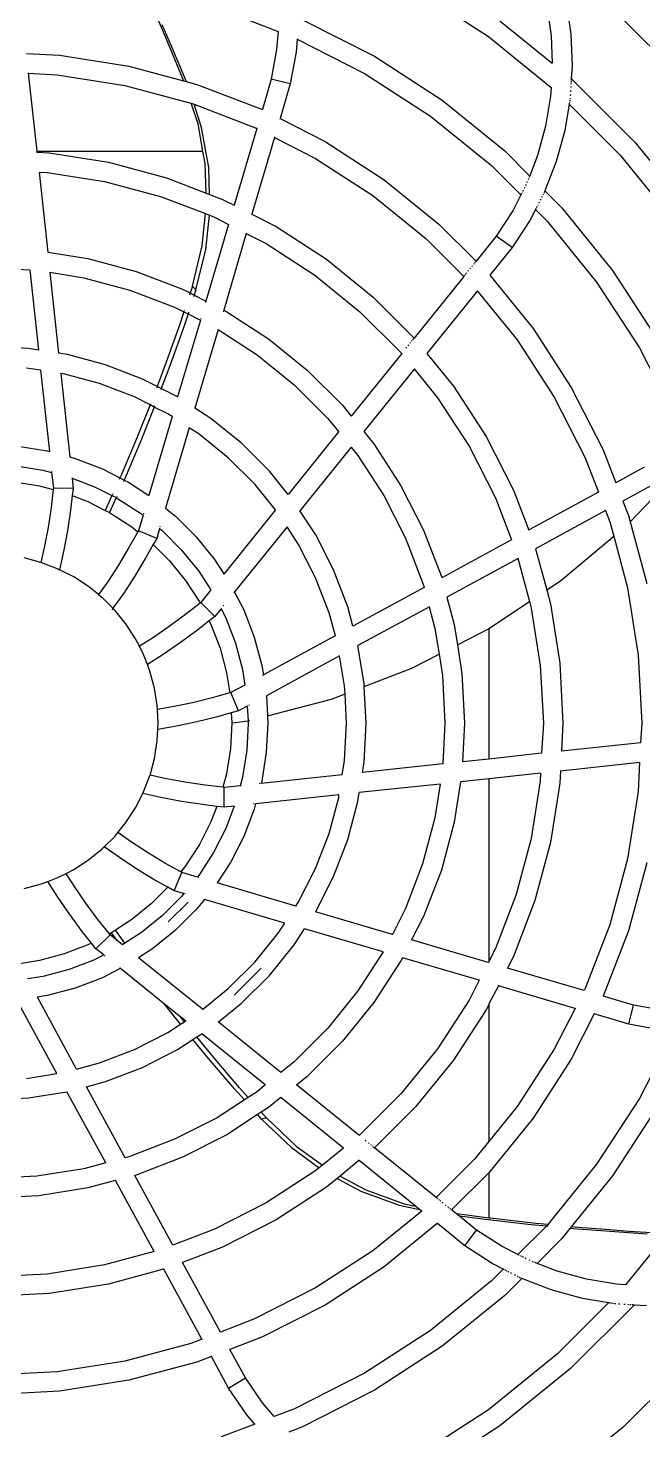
# Model space of a CAD drawing. Header units: inches. Extents: x -1841 to -80, y -100 to 1021.
# Drawn here: x -447.584 to -446.443, y 389.644 to 392.249 of the extents above; entities that cross this region are included whole.
import ezdxf

# ---------------------------------------------------------------- set-up
doc = ezdxf.new("R2010")
doc.units = ezdxf.units.IN
doc.header["$MEASUREMENT"] = 0
doc.layers.add('ProfileEdges', color=7, linetype='Continuous')

# ---------------------------------------------------------------- blocks, each defined once
blk = doc.blocks.new('fr')
at = {"layer": 'ProfileEdges'}
for p, q in [((0.5744, -0.42604), (0.58559, -0.43331)), ((0.54549, -0.42924), (0.55404, -0.43252)), ((0.59438, -0.42867), (0.59502, -0.43317)), ((0.59728, -0.4281), (0.59797, -0.43291)), ((0.53606, -0.43096), (0.53744, -0.43416)), ((0.5366, -0.4315), (0.53798, -0.4347)), ((0.5577, -0.43077), (0.56849, -0.43627)), ((0.58732, -0.43092), (0.59519, -0.43728)), ((0.60584, -0.43073), (0.61637, -0.44126)), ((0.55404, -0.43252), (0.5538, -0.43524)), ((0.55689, -0.43367), (0.55674, -0.43563)), ((0.55689, -0.43364), (0.55689, -0.43367)), ((0.55689, -0.43367), (0.56701, -0.43883)), ((0.58559, -0.43331), (0.595, -0.44093)), ((0.59502, -0.43317), (0.59519, -0.43728)), ((0.59797, -0.43291), (0.59816, -0.43776)), ((0.51625, -0.43583), (0.5212, -0.43609)), ((0.53744, -0.43416), (0.5388, -0.43738)), ((0.53798, -0.4347), (0.53934, -0.43792)), ((0.5538, -0.43524), (0.55298, -0.43972)), ((0.55674, -0.43563), (0.55586, -0.4404)), ((0.5212, -0.43609), (0.53163, -0.43775)), ((0.53163, -0.43775), (0.53985, -0.43995)), ((0.5388, -0.43738), (0.53985, -0.43995)), ((0.53934, -0.43792), (0.54021, -0.44004)), ((0.56849, -0.43627), (0.57864, -0.44286)), ((0.59816, -0.43776), (0.59802, -0.43961)), ((0.51656, -0.43873), (0.51654, -0.43879)), ((0.51654, -0.43879), (0.52089, -0.43903)), ((0.51654, -0.43879), (0.51783, -0.45054)), ((0.52089, -0.43903), (0.53102, -0.44063)), ((0.53985, -0.43995), (0.54021, -0.44004)), ((0.54021, -0.44004), (0.54184, -0.44048)), ((0.55298, -0.43972), (0.55167, -0.44426)), ((0.55586, -0.4404), (0.55298, -0.43972)), ((0.56701, -0.43883), (0.57691, -0.44525)), ((0.59802, -0.43999), (0.59801, -0.44012)), ((0.59802, -0.43961), (0.59803, -0.43988)), ((0.59802, -0.43961), (0.60759, -0.44916)), ((0.53102, -0.44063), (0.54092, -0.44329)), ((0.54184, -0.44048), (0.55167, -0.44426)), ((0.55586, -0.4404), (0.55433, -0.44561)), ((0.595, -0.44093), (0.59492, -0.44227)), ((0.5979, -0.44199), (0.59788, -0.44219)), ((0.59793, -0.44138), (0.59792, -0.44158)), ((0.59797, -0.44078), (0.59796, -0.44097)), ((0.598, -0.44027), (0.59799, -0.44043)), ((0.54092, -0.44329), (0.541, -0.44331)), ((0.54201, -0.44641), (0.541, -0.44331)), ((0.541, -0.44331), (0.54142, -0.44347)), ((0.54255, -0.44695), (0.54142, -0.44347)), ((0.54142, -0.44347), (0.55049, -0.44696)), ((0.57864, -0.44286), (0.58805, -0.45048)), ((0.59492, -0.44227), (0.59417, -0.44676)), ((0.59771, -0.44346), (0.59706, -0.4474)), ((0.59774, -0.44331), (0.59771, -0.44346)), ((0.59771, -0.44346), (0.60539, -0.45114)), ((0.59777, -0.44312), (0.59775, -0.44322)), ((0.59781, -0.44287), (0.59779, -0.443)), ((0.59786, -0.44261), (0.59784, -0.44272)), ((0.59786, -0.44256), (0.59786, -0.44261)), ((0.54274, -0.45054), (0.54201, -0.44641)), ((0.55431, -0.44568), (0.55429, -0.44573)), ((0.55433, -0.44561), (0.56111, -0.44906)), ((0.57691, -0.44525), (0.58608, -0.45268)), ((0.54361, -0.45298), (0.54255, -0.44695)), ((0.55083, -0.44712), (0.54742, -0.45864)), ((0.55349, -0.44845), (0.5501, -0.46)), ((0.55049, -0.44696), (0.55083, -0.44712)), ((0.55082, -0.44709), (0.55083, -0.44712)), ((0.55084, -0.447), (0.55083, -0.44705)), ((0.55347, -0.44847), (0.55963, -0.45162)), ((0.55352, -0.44836), (0.5535, -0.44842)), ((0.59417, -0.44676), (0.59297, -0.45115)), ((0.59706, -0.4474), (0.59577, -0.45208)), ((0.51783, -0.45054), (0.54274, -0.45054)), ((0.51783, -0.45054), (0.51784, -0.45069)), ((0.54307, -0.45244), (0.54274, -0.45054)), ((0.56111, -0.44906), (0.56996, -0.45481)), ((0.58805, -0.45048), (0.59178, -0.45421)), ((0.60759, -0.44916), (0.61618, -0.45977)), ((0.51784, -0.45069), (0.51966, -0.45078)), ((0.51784, -0.45069), (0.51785, -0.45076)), ((0.51966, -0.45078), (0.52856, -0.45219)), ((0.52856, -0.45219), (0.53727, -0.45452)), ((0.54322, -0.45682), (0.54307, -0.45244)), ((0.55963, -0.45162), (0.56823, -0.4572)), ((0.58608, -0.45268), (0.59047, -0.45707)), ((0.59297, -0.45115), (0.59179, -0.45423)), ((0.59577, -0.45208), (0.59404, -0.45649)), ((0.60539, -0.45114), (0.61379, -0.46151)), ((0.51814, -0.45365), (0.51935, -0.45372)), ((0.51816, -0.45367), (0.51946, -0.46568)), ((0.51935, -0.45372), (0.52795, -0.45508)), ((0.53727, -0.45452), (0.54322, -0.45682)), ((0.54375, -0.45702), (0.54361, -0.45298)), ((0.56996, -0.45481), (0.57817, -0.46146)), ((0.59159, -0.45471), (0.59154, -0.45483)), ((0.59167, -0.4545), (0.59163, -0.4546)), ((0.59179, -0.45423), (0.5917, -0.45441)), ((0.52795, -0.45508), (0.53636, -0.45733)), ((0.54322, -0.45682), (0.54375, -0.45702)), ((0.5906, -0.4568), (0.59056, -0.45688)), ((0.5907, -0.45661), (0.59065, -0.45671)), ((0.59082, -0.45638), (0.59076, -0.4565)), ((0.59103, -0.45598), (0.59095, -0.45611)), ((0.59125, -0.45554), (0.59117, -0.45569)), ((0.59143, -0.4551), (0.59138, -0.45525)), ((0.59394, -0.45677), (0.59389, -0.45686)), ((0.59402, -0.45661), (0.59398, -0.45669)), ((0.59404, -0.45649), (0.59402, -0.45661)), ((0.59404, -0.45649), (0.59661, -0.45904)), ((0.53636, -0.45733), (0.54315, -0.4599)), ((0.54375, -0.45702), (0.54569, -0.45776)), ((0.54569, -0.45776), (0.54742, -0.45864)), ((0.54742, -0.45864), (0.5474, -0.45871)), ((0.56823, -0.4572), (0.5762, -0.46365)), ((0.59047, -0.45707), (0.58925, -0.45946)), ((0.59053, -0.45695), (0.59047, -0.45707)), ((0.5928, -0.459), (0.59276, -0.45908)), ((0.5929, -0.45881), (0.59284, -0.45891)), ((0.59302, -0.45857), (0.59295, -0.45869)), ((0.59322, -0.45817), (0.59315, -0.45831)), ((0.59344, -0.45774), (0.59337, -0.45788)), ((0.59365, -0.45732), (0.59359, -0.45746)), ((0.59384, -0.45696), (0.59378, -0.45707)), ((0.59661, -0.45904), (0.60423, -0.46845)), ((0.54264, -0.46474), (0.54315, -0.4599)), ((0.54315, -0.4599), (0.54372, -0.46012)), ((0.54318, -0.46528), (0.54372, -0.46012)), ((0.54372, -0.46012), (0.54449, -0.46045)), ((0.54449, -0.46045), (0.54658, -0.46152)), ((0.5501, -0.46), (0.55008, -0.46007)), ((0.5501, -0.46), (0.55372, -0.46185)), ((0.58925, -0.45946), (0.58677, -0.46328)), ((0.59181, -0.46094), (0.58917, -0.46501)), ((0.59266, -0.45926), (0.59181, -0.46094)), ((0.59272, -0.45914), (0.59266, -0.45926)), ((0.59266, -0.45926), (0.59442, -0.46102)), ((0.59442, -0.46102), (0.60184, -0.47019)), ((0.54658, -0.46152), (0.5432, -0.47304)), ((0.54926, -0.46288), (0.54587, -0.4744)), ((0.54659, -0.46149), (0.54658, -0.46152)), ((0.54927, -0.46285), (0.54926, -0.46288)), ((0.54926, -0.46288), (0.55225, -0.46441)), ((0.55372, -0.46185), (0.56128, -0.46676)), ((0.57817, -0.46146), (0.58375, -0.46703)), ((0.54116, -0.47078), (0.54264, -0.46474)), ((0.5417, -0.47132), (0.54318, -0.46528)), ((0.55225, -0.46441), (0.55955, -0.46915)), ((0.5762, -0.46365), (0.58189, -0.46934)), ((0.58677, -0.46328), (0.58375, -0.46703)), ((0.58917, -0.46501), (0.58581, -0.46915)), ((0.58917, -0.46501), (0.58677, -0.46328)), ((0.51946, -0.46568), (0.52549, -0.46664)), ((0.52549, -0.46664), (0.53271, -0.46857)), ((0.56128, -0.46676), (0.56829, -0.47243)), ((0.58344, -0.46742), (0.58336, -0.46751)), ((0.58357, -0.46725), (0.58351, -0.46733)), ((0.58375, -0.46703), (0.58362, -0.46719)), ((0.51066, -0.46803), (0.51679, -0.46834)), ((0.51677, -0.46832), (0.51679, -0.46834)), ((0.51679, -0.46834), (0.51807, -0.48039)), ((0.51976, -0.46871), (0.52488, -0.46952)), ((0.51976, -0.46871), (0.52109, -0.48087)), ((0.52488, -0.46952), (0.5318, -0.47138)), ((0.53271, -0.46857), (0.53968, -0.47125)), ((0.55955, -0.46915), (0.56631, -0.47463)), ((0.58189, -0.46934), (0.57444, -0.47858)), ((0.58197, -0.46924), (0.58189, -0.46934)), ((0.58206, -0.46912), (0.58201, -0.46919)), ((0.58219, -0.46896), (0.58212, -0.46905)), ((0.58235, -0.46877), (0.58227, -0.46887)), ((0.58262, -0.46843), (0.58253, -0.46854)), ((0.58291, -0.46807), (0.58282, -0.46819)), ((0.58319, -0.46772), (0.5831, -0.46783)), ((0.58581, -0.46915), (0.59229, -0.47713)), ((0.60423, -0.46845), (0.61083, -0.47861)), ((0.5318, -0.47138), (0.53848, -0.47394)), ((0.53968, -0.47125), (0.54082, -0.47182)), ((0.54116, -0.47078), (0.54082, -0.47182)), ((0.54116, -0.47078), (0.5417, -0.47132)), ((0.5417, -0.47132), (0.54142, -0.47217)), ((0.58396, -0.47148), (0.57634, -0.48089)), ((0.58393, -0.47148), (0.5899, -0.47887)), ((0.60184, -0.47019), (0.60827, -0.48008)), ((0.54075, -0.47201), (0.54073, -0.47209)), ((0.54079, -0.47189), (0.54078, -0.47195)), ((0.54082, -0.47182), (0.54142, -0.47217)), ((0.54137, -0.47233), (0.54134, -0.47241)), ((0.54141, -0.47221), (0.54139, -0.47226)), ((0.54142, -0.47217), (0.5432, -0.47304)), ((0.54314, -0.47323), (0.54312, -0.47331)), ((0.54318, -0.47311), (0.54316, -0.47316)), ((0.56829, -0.47243), (0.57444, -0.47858)), ((0.53848, -0.47394), (0.53989, -0.47463)), ((0.53989, -0.47463), (0.53927, -0.47651)), ((0.54051, -0.47494), (0.53981, -0.47705)), ((0.53989, -0.47463), (0.54051, -0.47494)), ((0.53992, -0.47453), (0.5399, -0.47459)), ((0.53997, -0.47439), (0.53994, -0.47447)), ((0.54051, -0.47494), (0.54237, -0.47592)), ((0.54054, -0.47485), (0.54052, -0.4749)), ((0.54058, -0.4747), (0.54056, -0.47478)), ((0.54238, -0.47581), (0.54237, -0.47585)), ((0.54243, -0.47564), (0.54241, -0.47572)), ((0.54582, -0.47459), (0.54579, -0.47468)), ((0.54585, -0.47447), (0.54584, -0.47453)), ((0.54587, -0.4744), (0.54634, -0.47464)), ((0.54634, -0.47464), (0.5526, -0.47871)), ((0.56631, -0.47463), (0.57247, -0.48078)), ((0.53927, -0.47651), (0.53725, -0.48221)), ((0.53981, -0.47705), (0.53779, -0.48275)), ((0.54237, -0.47592), (0.53895, -0.48743)), ((0.54501, -0.47728), (0.54155, -0.48912)), ((0.54501, -0.47728), (0.55087, -0.4811)), ((0.59229, -0.47713), (0.59804, -0.48599)), ((0.51657, -0.48015), (0.51066, -0.47984)), ((0.5526, -0.47871), (0.55841, -0.48341)), ((0.57332, -0.47998), (0.57322, -0.48009)), ((0.57361, -0.47962), (0.57351, -0.47974)), ((0.57389, -0.47927), (0.5738, -0.47938)), ((0.57413, -0.47897), (0.57406, -0.47906)), ((0.57426, -0.4788), (0.5742, -0.47888)), ((0.57444, -0.47858), (0.57432, -0.47874)), ((0.5899, -0.47887), (0.59548, -0.48747)), ((0.60827, -0.48008), (0.61363, -0.4906)), ((0.51807, -0.48039), (0.51657, -0.48015)), ((0.52242, -0.48108), (0.52109, -0.48087)), ((0.52814, -0.48261), (0.52242, -0.48108)), ((0.53725, -0.48221), (0.53588, -0.48586)), ((0.55087, -0.4811), (0.55643, -0.4856)), ((0.57259, -0.48091), (0.565, -0.49032)), ((0.57247, -0.48078), (0.57259, -0.48091)), ((0.57259, -0.48088), (0.57259, -0.48091)), ((0.57634, -0.48089), (0.58034, -0.48581)), ((0.51839, -0.48343), (0.51626, -0.48309)), ((0.51839, -0.4834), (0.51839, -0.48343)), ((0.51839, -0.48343), (0.5197, -0.49562)), ((0.52141, -0.48388), (0.52141, -0.48391)), ((0.52181, -0.48397), (0.52141, -0.48391)), ((0.52141, -0.48391), (0.52276, -0.49644)), ((0.52723, -0.48542), (0.52181, -0.48397)), ((0.53368, -0.48474), (0.52814, -0.48261)), ((0.53779, -0.48275), (0.5365, -0.48618)), ((0.55841, -0.48341), (0.56369, -0.48869)), ((0.57449, -0.48323), (0.56688, -0.49264)), ((0.57446, -0.48323), (0.57795, -0.48755)), ((0.53247, -0.48744), (0.52723, -0.48542)), ((0.53588, -0.48586), (0.53368, -0.48474)), ((0.53583, -0.48598), (0.53581, -0.48605)), ((0.53588, -0.48586), (0.53585, -0.48593)), ((0.5365, -0.48618), (0.53588, -0.48586)), ((0.53646, -0.4863), (0.53643, -0.48636)), ((0.5365, -0.48618), (0.53648, -0.48625)), ((0.53895, -0.48743), (0.5365, -0.48618)), ((0.55643, -0.4856), (0.5615, -0.49067)), ((0.58034, -0.48581), (0.58525, -0.49338)), ((0.59804, -0.48599), (0.60283, -0.4954)), ((0.53482, -0.48863), (0.53247, -0.48744)), ((0.53489, -0.48845), (0.53487, -0.48851)), ((0.53895, -0.48743), (0.53896, -0.48747)), ((0.57795, -0.48755), (0.58269, -0.49485)), ((0.59548, -0.48747), (0.60013, -0.4966)), ((0.53482, -0.48863), (0.53288, -0.49349)), ((0.53545, -0.48895), (0.53342, -0.49403)), ((0.53812, -0.49039), (0.53465, -0.50222)), ((0.53485, -0.48856), (0.53482, -0.48863)), ((0.53545, -0.48895), (0.53482, -0.48863)), ((0.53547, -0.48888), (0.53545, -0.48895)), ((0.53748, -0.48998), (0.53545, -0.48895)), ((0.53552, -0.48877), (0.5355, -0.48883)), ((0.53812, -0.49039), (0.53748, -0.48998)), ((0.54155, -0.48912), (0.54154, -0.48915)), ((0.54392, -0.49065), (0.54155, -0.48912)), ((0.56369, -0.48869), (0.565, -0.49032)), ((0.54067, -0.49205), (0.53714, -0.50414)), ((0.54219, -0.49304), (0.54067, -0.49205)), ((0.54853, -0.49438), (0.54392, -0.49065)), ((0.56312, -0.49266), (0.55554, -0.50207)), ((0.5615, -0.49067), (0.56312, -0.49262)), ((0.56312, -0.49262), (0.56312, -0.49266)), ((0.56688, -0.49264), (0.56839, -0.49449)), ((0.51503, -0.49484), (0.51935, -0.49553)), ((0.53288, -0.49349), (0.53052, -0.49906)), ((0.53342, -0.49403), (0.53106, -0.4996)), ((0.54655, -0.49658), (0.54219, -0.49304)), ((0.55272, -0.49857), (0.54853, -0.49438)), ((0.56839, -0.49449), (0.57246, -0.50076)), ((0.58525, -0.49338), (0.58934, -0.50141)), ((0.51935, -0.49553), (0.5197, -0.49562)), ((0.51971, -0.49565), (0.51971, -0.4957)), ((0.52276, -0.49644), (0.52358, -0.49666)), ((0.52277, -0.49647), (0.52277, -0.49652)), ((0.52358, -0.49666), (0.52767, -0.49823)), ((0.55052, -0.50055), (0.54655, -0.49658)), ((0.56502, -0.49497), (0.55731, -0.50452)), ((0.565, -0.49498), (0.566, -0.49623)), ((0.566, -0.49623), (0.5699, -0.50224)), ((0.58269, -0.49485), (0.58664, -0.50261)), ((0.60013, -0.4966), (0.60212, -0.50175)), ((0.60283, -0.4954), (0.60472, -0.50033)), ((0.51472, -0.49778), (0.51874, -0.49842)), ((0.51874, -0.49842), (0.52004, -0.49876)), ((0.52002, -0.49855), (0.52003, -0.49863)), ((0.52004, -0.49873), (0.52004, -0.49876)), ((0.52004, -0.49876), (0.5203, -0.50114)), ((0.52767, -0.49823), (0.53028, -0.49959)), ((0.55554, -0.50207), (0.55272, -0.49857)), ((0.60898, -0.49798), (0.60472, -0.50033)), ((0.60686, -0.50618), (0.61535, -0.49732)), ((0.51446, -0.5002), (0.51823, -0.5008)), ((0.51823, -0.5008), (0.52027, -0.50135)), ((0.5203, -0.50114), (0.52027, -0.50135)), ((0.52327, -0.50116), (0.5203, -0.50114)), ((0.5231, -0.4996), (0.52311, -0.49964)), ((0.52311, -0.49964), (0.52647, -0.50093)), ((0.52311, -0.49964), (0.52327, -0.50116)), ((0.52327, -0.50116), (0.52314, -0.50226)), ((0.52647, -0.50093), (0.52908, -0.50226)), ((0.53021, -0.49974), (0.53017, -0.49982)), ((0.53026, -0.49963), (0.53024, -0.49968)), ((0.53052, -0.49906), (0.53028, -0.49959)), ((0.53028, -0.49959), (0.53091, -0.49992)), ((0.53085, -0.50007), (0.53081, -0.50015)), ((0.5309, -0.49995), (0.53088, -0.50001)), ((0.53106, -0.4996), (0.53091, -0.49992)), ((0.53091, -0.49992), (0.53157, -0.50022)), ((0.53157, -0.50022), (0.53465, -0.50222)), ((0.55366, -0.50441), (0.55052, -0.50055)), ((0.57246, -0.50076), (0.57585, -0.50742)), ((0.61053, -0.5005), (0.60577, -0.50307)), ((0.52027, -0.50135), (0.51996, -0.50404)), ((0.52314, -0.50226), (0.52288, -0.50443)), ((0.52314, -0.50226), (0.52548, -0.50315)), ((0.52548, -0.50315), (0.52809, -0.50448)), ((0.52908, -0.50226), (0.52809, -0.50448)), ((0.52973, -0.50255), (0.52872, -0.50481)), ((0.5291, -0.50223), (0.52908, -0.50226)), ((0.52908, -0.50226), (0.52973, -0.50255)), ((0.52914, -0.50214), (0.52911, -0.50219)), ((0.5292, -0.502), (0.52916, -0.50208)), ((0.52973, -0.50255), (0.53009, -0.50277)), ((0.52977, -0.50247), (0.52975, -0.50252)), ((0.52984, -0.50233), (0.5298, -0.5024)), ((0.53009, -0.50277), (0.53351, -0.50499)), ((0.5699, -0.50224), (0.57315, -0.50862)), ((0.58664, -0.50261), (0.58906, -0.50888)), ((0.58934, -0.50141), (0.59166, -0.50746)), ((0.60212, -0.50175), (0.59163, -0.50745)), ((0.60213, -0.50171), (0.60212, -0.50175)), ((0.60577, -0.50307), (0.60575, -0.5031)), ((0.60577, -0.50307), (0.60662, -0.50526)), ((0.51996, -0.50404), (0.5195, -0.50706)), ((0.52288, -0.50443), (0.52241, -0.50755)), ((0.52809, -0.50448), (0.52872, -0.50481)), ((0.52872, -0.50481), (0.52888, -0.50488)), ((0.52888, -0.50488), (0.53207, -0.50696)), ((0.53376, -0.50519), (0.53307, -0.50752)), ((0.53351, -0.50499), (0.53376, -0.50519)), ((0.53378, -0.50512), (0.53376, -0.50519)), ((0.53384, -0.5049), (0.53382, -0.50499)), ((0.53714, -0.50414), (0.53713, -0.50417)), ((0.53714, -0.50414), (0.53864, -0.50536)), ((0.53864, -0.50536), (0.54174, -0.50845)), ((0.55365, -0.50438), (0.5459, -0.51403)), ((0.5573, -0.50456), (0.55728, -0.50459)), ((0.5573, -0.50456), (0.55731, -0.50452)), ((0.55967, -0.50814), (0.5573, -0.50456)), ((0.60317, -0.50451), (0.59268, -0.51024)), ((0.6032, -0.5045), (0.60317, -0.50451)), ((0.60317, -0.50451), (0.60381, -0.50617)), ((0.60662, -0.50526), (0.60686, -0.50618)), ((0.5195, -0.50706), (0.51893, -0.51006)), ((0.53207, -0.50696), (0.53298, -0.50769)), ((0.53624, -0.50721), (0.53581, -0.50867)), ((0.53626, -0.50713), (0.53624, -0.50721)), ((0.53624, -0.50721), (0.53667, -0.50755)), ((0.53633, -0.50691), (0.5363, -0.507)), ((0.55538, -0.50695), (0.54748, -0.51672)), ((0.55711, -0.50962), (0.55538, -0.50695)), ((0.57585, -0.50742), (0.57853, -0.51439)), ((0.60381, -0.50617), (0.6044, -0.50835)), ((0.60686, -0.50618), (0.60935, -0.51546)), ((0.52241, -0.50755), (0.52183, -0.51065)), ((0.53298, -0.50769), (0.53165, -0.51006)), ((0.53307, -0.50752), (0.53298, -0.50769)), ((0.53581, -0.50867), (0.53307, -0.50752)), ((0.53581, -0.50867), (0.53529, -0.50961)), ((0.53667, -0.50755), (0.53955, -0.51043)), ((0.54174, -0.50845), (0.5445, -0.51186)), ((0.56236, -0.51342), (0.55967, -0.50814)), ((0.57315, -0.50862), (0.57572, -0.5153)), ((0.58906, -0.50888), (0.57858, -0.5146)), ((0.58907, -0.50885), (0.58906, -0.50888)), ((0.5964, -0.51505), (0.6044, -0.50835)), ((0.6044, -0.50835), (0.60646, -0.51608)), ((0.51844, -0.51229), (0.51593, -0.51161)), ((0.51893, -0.51006), (0.51844, -0.51229)), ((0.52183, -0.51065), (0.52122, -0.51338)), ((0.53165, -0.51006), (0.53007, -0.51268)), ((0.5342, -0.51155), (0.53257, -0.51425)), ((0.53529, -0.50961), (0.5342, -0.51155)), ((0.53529, -0.50961), (0.53774, -0.51206)), ((0.53955, -0.51043), (0.54211, -0.51359)), ((0.55966, -0.51462), (0.55711, -0.50962)), ((0.59005, -0.51168), (0.57935, -0.51749)), ((0.59002, -0.51167), (0.59176, -0.51814)), ((0.59268, -0.51024), (0.59434, -0.51642)), ((0.5185, -0.5123), (0.51844, -0.51229)), ((0.5185, -0.5123), (0.52098, -0.51325)), ((0.52098, -0.51325), (0.52122, -0.51338)), ((0.52335, -0.51446), (0.52122, -0.51338)), ((0.53007, -0.51268), (0.5284, -0.51524)), ((0.53774, -0.51206), (0.54014, -0.51502)), ((0.54211, -0.51359), (0.54395, -0.51642)), ((0.5445, -0.51186), (0.54589, -0.51401)), ((0.56448, -0.51895), (0.56236, -0.51342)), ((0.52557, -0.51591), (0.52335, -0.51446)), ((0.5284, -0.51524), (0.52708, -0.51712)), ((0.53257, -0.51425), (0.53085, -0.51689)), ((0.54014, -0.51502), (0.54221, -0.51822)), ((0.5459, -0.51403), (0.54585, -0.51407)), ((0.56167, -0.51987), (0.55966, -0.51462)), ((0.57572, -0.5153), (0.57594, -0.51602)), ((0.57853, -0.51439), (0.57858, -0.5146)), ((0.59434, -0.51642), (0.5964, -0.51505)), ((0.52708, -0.51712), (0.52557, -0.51591)), ((0.52708, -0.51712), (0.52764, -0.51758)), ((0.52764, -0.51758), (0.52924, -0.51918)), ((0.53085, -0.51689), (0.52924, -0.51918)), ((0.54395, -0.51642), (0.54243, -0.5183)), ((0.54747, -0.51676), (0.54741, -0.51684)), ((0.54748, -0.51672), (0.54747, -0.51676)), ((0.54747, -0.51676), (0.54887, -0.51943)), ((0.57593, -0.51605), (0.56526, -0.52187)), ((0.57594, -0.51602), (0.57593, -0.51605)), ((0.57935, -0.51749), (0.58046, -0.5216)), ((0.59434, -0.51642), (0.59491, -0.51853)), ((0.60646, -0.51608), (0.60807, -0.5262)), ((0.5292, -0.51923), (0.52909, -0.5194)), ((0.52952, -0.51946), (0.52924, -0.51918)), ((0.53119, -0.52152), (0.52952, -0.51946)), ((0.54015, -0.52011), (0.53769, -0.52192)), ((0.54231, -0.5184), (0.54015, -0.52011)), ((0.54221, -0.51822), (0.54231, -0.5184)), ((0.54243, -0.5183), (0.54231, -0.5184)), ((0.54452, -0.52041), (0.54243, -0.5183)), ((0.54546, -0.51924), (0.54452, -0.52041)), ((0.54549, -0.51922), (0.54546, -0.51924)), ((0.54546, -0.51924), (0.54617, -0.52063)), ((0.54555, -0.51914), (0.54551, -0.51918)), ((0.54588, -0.51873), (0.5458, -0.51883)), ((0.54887, -0.51943), (0.55044, -0.52352)), ((0.56262, -0.52329), (0.56167, -0.51987)), ((0.56526, -0.52187), (0.56448, -0.51895)), ((0.57673, -0.51895), (0.56602, -0.52477)), ((0.5767, -0.51894), (0.57757, -0.52222)), ((0.58564, -0.52221), (0.59176, -0.51814)), ((0.59176, -0.51814), (0.59202, -0.51915)), ((0.59202, -0.51915), (0.59338, -0.52775)), ((0.59491, -0.51853), (0.59632, -0.52744)), ((0.53264, -0.52375), (0.53119, -0.52152)), ((0.53769, -0.52192), (0.53516, -0.52364)), ((0.54367, -0.52108), (0.54194, -0.52246)), ((0.54452, -0.52041), (0.54367, -0.52108)), ((0.54367, -0.52108), (0.54395, -0.52162)), ((0.54395, -0.52162), (0.54531, -0.52518)), ((0.54617, -0.52063), (0.54763, -0.52443)), ((0.57757, -0.52222), (0.57819, -0.52607)), ((0.58046, -0.5216), (0.58094, -0.52465)), ((0.58559, -0.52224), (0.58564, -0.52221)), ((0.58564, -0.52221), (0.58564, -0.54182)), ((0.53321, -0.52488), (0.53264, -0.52375)), ((0.53516, -0.52364), (0.53321, -0.52488)), ((0.54194, -0.52246), (0.53939, -0.52433)), ((0.55044, -0.52352), (0.55157, -0.52775)), ((0.56261, -0.52332), (0.55182, -0.52919)), ((0.56261, -0.52332), (0.56262, -0.52329)), ((0.58094, -0.52465), (0.58559, -0.52224)), ((0.53384, -0.52612), (0.53321, -0.52488)), ((0.53442, -0.52761), (0.53384, -0.52612)), ((0.53679, -0.52611), (0.53442, -0.52761)), ((0.53939, -0.52433), (0.53679, -0.52611)), ((0.54531, -0.52518), (0.5463, -0.52887)), ((0.54763, -0.52443), (0.54868, -0.52836)), ((0.56327, -0.5263), (0.55227, -0.53231)), ((0.56401, -0.53083), (0.56327, -0.5263)), ((0.56694, -0.53053), (0.56602, -0.52477)), ((0.57409, -0.52819), (0.57819, -0.52607)), ((0.57819, -0.52607), (0.57869, -0.52929)), ((0.58094, -0.52465), (0.58163, -0.52898)), ((0.60807, -0.5262), (0.6086, -0.53644)), ((0.5348, -0.5286), (0.53442, -0.52761)), ((0.54868, -0.52836), (0.54904, -0.53071)), ((0.55157, -0.52775), (0.55182, -0.52919)), ((0.56696, -0.53092), (0.57409, -0.52819)), ((0.59338, -0.52775), (0.59384, -0.53644)), ((0.59632, -0.52744), (0.59679, -0.53644)), ((0.53548, -0.53116), (0.5348, -0.5286)), ((0.5463, -0.52887), (0.54678, -0.53189)), ((0.55173, -0.52923), (0.55168, -0.52926)), ((0.5518, -0.52922), (0.55182, -0.52919)), ((0.56696, -0.53092), (0.56694, -0.53053)), ((0.57869, -0.52929), (0.57907, -0.53644)), ((0.58163, -0.52898), (0.58202, -0.53644)), ((0.5359, -0.53379), (0.53548, -0.53116)), ((0.54415, -0.53264), (0.54119, -0.53337)), ((0.54678, -0.53189), (0.54415, -0.53264)), ((0.54696, -0.53184), (0.54678, -0.53189)), ((0.54906, -0.53071), (0.54696, -0.53184)), ((0.54808, -0.53459), (0.54696, -0.53184)), ((0.55227, -0.53231), (0.55243, -0.53531)), ((0.56202, -0.53282), (0.56408, -0.53203)), ((0.56408, -0.53203), (0.56401, -0.53083)), ((0.5643, -0.53644), (0.56408, -0.53203)), ((0.56725, -0.53644), (0.56696, -0.53092)), ((0.53593, -0.53439), (0.53586, -0.5344)), ((0.53593, -0.53439), (0.5359, -0.53379)), ((0.5382, -0.53399), (0.53593, -0.53439)), ((0.53604, -0.53644), (0.53593, -0.53439)), ((0.54119, -0.53337), (0.5382, -0.53399)), ((0.54808, -0.53459), (0.54701, -0.5349)), ((0.5494, -0.53387), (0.54808, -0.53459)), ((0.54943, -0.53386), (0.5494, -0.53387)), ((0.5494, -0.53387), (0.54954, -0.53606)), ((0.54967, -0.53372), (0.54959, -0.53377)), ((0.55243, -0.53531), (0.56202, -0.53282)), ((0.53599, -0.53738), (0.53604, -0.53644)), ((0.53876, -0.5369), (0.53599, -0.53738)), ((0.54184, -0.53625), (0.53876, -0.5369)), ((0.54491, -0.53549), (0.54184, -0.53625)), ((0.54701, -0.5349), (0.54491, -0.53549)), ((0.5471, -0.53644), (0.5469, -0.54025)), ((0.54701, -0.5349), (0.54709, -0.53628)), ((0.54709, -0.53628), (0.5472, -0.5364)), ((0.54709, -0.53628), (0.5471, -0.53644)), ((0.5472, -0.5364), (0.54954, -0.53606)), ((0.54953, -0.53644), (0.54932, -0.54051)), ((0.54954, -0.53606), (0.54953, -0.53644)), ((0.54971, -0.53602), (0.54979, -0.536)), ((0.55249, -0.53644), (0.55226, -0.54081)), ((0.55243, -0.53531), (0.55249, -0.53644)), ((0.56401, -0.54205), (0.5643, -0.53644)), ((0.56694, -0.54236), (0.56725, -0.53644)), ((0.57907, -0.53644), (0.57873, -0.54256)), ((0.58202, -0.53644), (0.58171, -0.54226)), ((0.59384, -0.53644), (0.59358, -0.54096)), ((0.59679, -0.53644), (0.59657, -0.54064)), ((0.6086, -0.53644), (0.60843, -0.53937)), ((0.5359, -0.5391), (0.53599, -0.53738)), ((0.53599, -0.53738), (0.53592, -0.53739)), ((0.53548, -0.54172), (0.5359, -0.5391)), ((0.5469, -0.54025), (0.5463, -0.54402)), ((0.54932, -0.54051), (0.54868, -0.54452)), ((0.55226, -0.54081), (0.55157, -0.54514)), ((0.59358, -0.54096), (0.58564, -0.54182)), ((0.59657, -0.54064), (0.59654, -0.54065)), ((0.60843, -0.53937), (0.59657, -0.54064)), ((0.53481, -0.54422), (0.53548, -0.54172)), ((0.56365, -0.54418), (0.56401, -0.54205)), ((0.56672, -0.54385), (0.56694, -0.54236)), ((0.57873, -0.54256), (0.56672, -0.54385)), ((0.58173, -0.54224), (0.58168, -0.54224)), ((0.58564, -0.54182), (0.58173, -0.54224)), ((0.60828, -0.54235), (0.59641, -0.54363)), ((0.60828, -0.54235), (0.60807, -0.54668)), ((0.53384, -0.54677), (0.5348, -0.54429)), ((0.5348, -0.54429), (0.53481, -0.54422)), ((0.53704, -0.54472), (0.53481, -0.54422)), ((0.54004, -0.54528), (0.53704, -0.54472)), ((0.54306, -0.54574), (0.54004, -0.54528)), ((0.5463, -0.54402), (0.54575, -0.54606)), ((0.54868, -0.54452), (0.54833, -0.54583)), ((0.56367, -0.5442), (0.55148, -0.54549)), ((0.55157, -0.54514), (0.55148, -0.54549)), ((0.56669, -0.54387), (0.56672, -0.54385)), ((0.58141, -0.54522), (0.58046, -0.55128)), ((0.58564, -0.54479), (0.58141, -0.54522)), ((0.59343, -0.54395), (0.58564, -0.54479)), ((0.58564, -0.54479), (0.58564, -0.57224)), ((0.59338, -0.54514), (0.59202, -0.55374)), ((0.59343, -0.54395), (0.59338, -0.54514)), ((0.59641, -0.54363), (0.59632, -0.54545)), ((0.59641, -0.54363), (0.59638, -0.54363)), ((0.53264, -0.54913), (0.53372, -0.54701)), ((0.53372, -0.54701), (0.53365, -0.54699)), ((0.53372, -0.54701), (0.53384, -0.54677)), ((0.53644, -0.54761), (0.53372, -0.54701)), ((0.54575, -0.54606), (0.54306, -0.54574)), ((0.54595, -0.54608), (0.54575, -0.54606)), ((0.54594, -0.54906), (0.54595, -0.54608)), ((0.54833, -0.54583), (0.54595, -0.54608)), ((0.54837, -0.54582), (0.54833, -0.54583)), ((0.54847, -0.54581), (0.54841, -0.54582)), ((0.56317, -0.5472), (0.55066, -0.54855)), ((0.55127, -0.54551), (0.55118, -0.54552)), ((0.55148, -0.54549), (0.55144, -0.54549)), ((0.56313, -0.5476), (0.56317, -0.5472)), ((0.56317, -0.5472), (0.5632, -0.54718)), ((0.56602, -0.54821), (0.56622, -0.54686)), ((0.57836, -0.54557), (0.56622, -0.54686)), ((0.57836, -0.54557), (0.57757, -0.55067)), ((0.57836, -0.54557), (0.57839, -0.54555)), ((0.59632, -0.54545), (0.59491, -0.55435)), ((0.60807, -0.54668), (0.60646, -0.55681)), ((0.53119, -0.55136), (0.53264, -0.54913)), ((0.53954, -0.5482), (0.53644, -0.54761)), ((0.54266, -0.54867), (0.53954, -0.5482)), ((0.54484, -0.54893), (0.54266, -0.54867)), ((0.54484, -0.54893), (0.54395, -0.55126)), ((0.54594, -0.54906), (0.54484, -0.54893)), ((0.54746, -0.54889), (0.54594, -0.54906)), ((0.54746, -0.54889), (0.54617, -0.55225)), ((0.55044, -0.54937), (0.54887, -0.55346)), ((0.55045, -0.54857), (0.55036, -0.54858)), ((0.55066, -0.54855), (0.55044, -0.54937)), ((0.55066, -0.54855), (0.55062, -0.54855)), ((0.56167, -0.55302), (0.56313, -0.5476)), ((0.56448, -0.55393), (0.56602, -0.54821)), ((0.52998, -0.55286), (0.53119, -0.55136)), ((0.54395, -0.55126), (0.54221, -0.55466)), ((0.57757, -0.55067), (0.57572, -0.55758)), ((0.58046, -0.55128), (0.57853, -0.5585)), ((0.52792, -0.55503), (0.52952, -0.55343)), ((0.52952, -0.55343), (0.52998, -0.55286)), ((0.53186, -0.55419), (0.52998, -0.55286)), ((0.54617, -0.55225), (0.54432, -0.55588)), ((0.54887, -0.55346), (0.54688, -0.55736)), ((0.55966, -0.55826), (0.56167, -0.55302)), ((0.59202, -0.55374), (0.58976, -0.56215)), ((0.52557, -0.55698), (0.52764, -0.55531)), ((0.52764, -0.55531), (0.52792, -0.55503)), ((0.52792, -0.55503), (0.52786, -0.55499)), ((0.5302, -0.55663), (0.52792, -0.55503)), ((0.53442, -0.55586), (0.53186, -0.55419)), ((0.53703, -0.55744), (0.53442, -0.55586)), ((0.54221, -0.55466), (0.54014, -0.55786)), ((0.54432, -0.55588), (0.54211, -0.55929)), ((0.56236, -0.55946), (0.56448, -0.55393)), ((0.59491, -0.55435), (0.59257, -0.56306)), ((0.52335, -0.55842), (0.52557, -0.55698)), ((0.53285, -0.55836), (0.5302, -0.55663)), ((0.53941, -0.55876), (0.53703, -0.55744)), ((0.54014, -0.55786), (0.53941, -0.55876)), ((0.54688, -0.55736), (0.54489, -0.56042)), ((0.57572, -0.55758), (0.57315, -0.56427)), ((0.60646, -0.55681), (0.60381, -0.56671)), ((0.60935, -0.55742), (0.60662, -0.56762)), ((0.51948, -0.5602), (0.52098, -0.55963)), ((0.52098, -0.55963), (0.52222, -0.559)), ((0.52222, -0.559), (0.52335, -0.55842)), ((0.52346, -0.56095), (0.52222, -0.559)), ((0.53555, -0.55999), (0.53285, -0.55836)), ((0.53749, -0.56107), (0.53555, -0.55999)), ((0.53843, -0.5616), (0.53958, -0.55886)), ((0.53958, -0.55886), (0.53941, -0.55876)), ((0.54191, -0.55954), (0.53958, -0.55886)), ((0.54211, -0.55929), (0.54191, -0.55954)), ((0.54211, -0.5596), (0.54204, -0.55958)), ((0.55711, -0.56326), (0.55966, -0.55826)), ((0.55967, -0.56474), (0.56236, -0.55946)), ((0.57853, -0.5585), (0.57585, -0.56547)), ((0.51593, -0.56127), (0.5185, -0.56058)), ((0.5185, -0.56058), (0.51948, -0.5602)), ((0.52099, -0.56258), (0.51948, -0.5602)), ((0.52518, -0.56347), (0.52346, -0.56095)), ((0.53749, -0.56107), (0.53504, -0.56352)), ((0.53843, -0.5616), (0.53749, -0.56107)), ((0.53989, -0.56203), (0.53843, -0.5616)), ((0.53989, -0.56203), (0.53955, -0.56246)), ((0.53992, -0.56204), (0.53989, -0.56203)), ((0.5401, -0.56209), (0.54002, -0.56207)), ((0.54489, -0.56042), (0.54486, -0.56041)), ((0.5567, -0.56391), (0.54489, -0.56042)), ((0.58976, -0.56215), (0.58664, -0.57027)), ((0.52277, -0.56518), (0.52099, -0.56258)), ((0.52699, -0.56593), (0.52518, -0.56347)), ((0.53504, -0.56352), (0.53207, -0.56592)), ((0.53955, -0.56246), (0.53667, -0.56533)), ((0.53753, -0.56629), (0.54051, -0.56332)), ((0.54296, -0.56293), (0.54174, -0.56443)), ((0.54296, -0.56293), (0.54292, -0.56292)), ((0.55505, -0.56646), (0.54296, -0.56293)), ((0.5567, -0.56391), (0.55711, -0.56326)), ((0.57315, -0.56427), (0.57118, -0.56816)), ((0.59257, -0.56306), (0.58934, -0.57148)), ((0.52464, -0.56772), (0.52277, -0.56518)), ((0.5287, -0.56809), (0.52699, -0.56593)), ((0.53207, -0.56592), (0.52962, -0.56752)), ((0.53667, -0.56533), (0.53351, -0.56789)), ((0.54174, -0.56443), (0.53864, -0.56753)), ((0.57118, -0.56816), (0.55964, -0.56477)), ((0.57585, -0.56547), (0.57406, -0.56898)), ((0.52601, -0.56946), (0.52464, -0.56772)), ((0.52668, -0.57031), (0.5288, -0.56822)), ((0.52888, -0.568), (0.5287, -0.56809)), ((0.5288, -0.56822), (0.5287, -0.56809)), ((0.52987, -0.56908), (0.5288, -0.56822)), ((0.52902, -0.56791), (0.52888, -0.568)), ((0.52962, -0.56752), (0.52902, -0.56791)), ((0.52987, -0.56908), (0.52902, -0.56791)), ((0.53105, -0.5695), (0.52962, -0.56752)), ((0.53351, -0.56789), (0.53105, -0.5695)), ((0.53864, -0.56753), (0.53524, -0.57028)), ((0.55052, -0.57234), (0.55405, -0.56797)), ((0.55405, -0.56797), (0.55505, -0.56646)), ((0.55644, -0.56971), (0.55799, -0.56732)), ((0.56982, -0.57079), (0.55799, -0.56732)), ((0.57125, -0.56816), (0.57118, -0.56816)), ((0.60381, -0.56671), (0.60013, -0.57628)), ((0.60662, -0.56762), (0.60284, -0.57745)), ((0.52548, -0.56973), (0.52192, -0.5711)), ((0.52601, -0.56946), (0.52548, -0.56973)), ((0.52668, -0.57031), (0.52601, -0.56946)), ((0.52785, -0.57125), (0.52668, -0.57031)), ((0.53066, -0.56975), (0.52987, -0.56908)), ((0.53105, -0.5695), (0.53066, -0.56975)), ((0.53524, -0.57028), (0.53309, -0.57168)), ((0.55272, -0.57431), (0.55644, -0.56971)), ((0.57406, -0.56898), (0.57403, -0.56897)), ((0.58558, -0.57237), (0.57406, -0.56898)), ((0.58664, -0.57027), (0.58564, -0.57224)), ((0.51823, -0.57209), (0.5152, -0.57257)), ((0.52192, -0.5711), (0.51823, -0.57209)), ((0.52647, -0.57196), (0.52267, -0.57342)), ((0.52785, -0.57125), (0.52647, -0.57196)), ((0.52788, -0.57127), (0.52785, -0.57125)), ((0.52796, -0.57134), (0.52791, -0.5713)), ((0.52809, -0.57145), (0.52802, -0.57139)), ((0.54269, -0.57941), (0.53307, -0.57169)), ((0.54655, -0.57631), (0.55052, -0.57234)), ((0.56982, -0.57079), (0.566, -0.57665)), ((0.57246, -0.57212), (0.56839, -0.57839)), ((0.5727, -0.57166), (0.57246, -0.57212)), ((0.5727, -0.57166), (0.57266, -0.57165)), ((0.58421, -0.57504), (0.5727, -0.57166)), ((0.58564, -0.57231), (0.58558, -0.57237)), ((0.58561, -0.57237), (0.58558, -0.57237)), ((0.58564, -0.57224), (0.58564, -0.57231)), ((0.58934, -0.57148), (0.58844, -0.57323)), ((0.51874, -0.57447), (0.5164, -0.57484)), ((0.52267, -0.57342), (0.51874, -0.57447)), ((0.52767, -0.57466), (0.52358, -0.57622)), ((0.53034, -0.57326), (0.52767, -0.57466)), ((0.53034, -0.57326), (0.53026, -0.57319)), ((0.53038, -0.57326), (0.53034, -0.57326)), ((0.537, -0.57862), (0.53038, -0.57326)), ((0.54743, -0.57728), (0.5515, -0.57322)), ((0.54853, -0.5785), (0.55272, -0.57431)), ((0.58844, -0.57323), (0.58839, -0.57319)), ((0.59996, -0.57659), (0.58844, -0.57323)), ((0.52358, -0.57622), (0.51935, -0.57736)), ((0.54269, -0.57944), (0.54655, -0.57631)), ((0.566, -0.57665), (0.5615, -0.58222)), ((0.58421, -0.57504), (0.58269, -0.57803)), ((0.58425, -0.57505), (0.58421, -0.57504)), ((0.5871, -0.57587), (0.58564, -0.57857)), ((0.5871, -0.57587), (0.58702, -0.57587)), ((0.5986, -0.57927), (0.5871, -0.57587)), ((0.60013, -0.57628), (0.59997, -0.57661)), ((0.52081, -0.58907), (0.51481, -0.57805)), ((0.5179, -0.57759), (0.51788, -0.57756)), ((0.51935, -0.57736), (0.5179, -0.57759)), ((0.52379, -0.58838), (0.5179, -0.57759)), ((0.53939, -0.58166), (0.537, -0.57862)), ((0.53944, -0.58059), (0.537, -0.57862)), ((0.54503, -0.58133), (0.54853, -0.5785)), ((0.56839, -0.57839), (0.56369, -0.5842)), ((0.58269, -0.57803), (0.57795, -0.58533)), ((0.58564, -0.57872), (0.58525, -0.57951)), ((0.58564, -0.57857), (0.58564, -0.57872)), ((0.58564, -0.57872), (0.58564, -0.59928)), ((0.60738, -0.57877), (0.60282, -0.57743)), ((0.60669, -0.58164), (0.60738, -0.57877)), ((0.61186, -0.57959), (0.60738, -0.57877)), ((0.53998, -0.58127), (0.53944, -0.58059)), ((0.54015, -0.58116), (0.53944, -0.58059)), ((0.53998, -0.58127), (0.54015, -0.58116)), ((0.58525, -0.57951), (0.58034, -0.58707)), ((0.5986, -0.57927), (0.59548, -0.58542)), ((0.60146, -0.58011), (0.59804, -0.58689)), ((0.59863, -0.57925), (0.5986, -0.57927)), ((0.60149, -0.5801), (0.60146, -0.58011)), ((0.60669, -0.58164), (0.60149, -0.5801)), ((0.53247, -0.58545), (0.53748, -0.5829)), ((0.53748, -0.5829), (0.53939, -0.58166)), ((0.53939, -0.58166), (0.53998, -0.58127)), ((0.53943, -0.58172), (0.53939, -0.58166)), ((0.54002, -0.58133), (0.53998, -0.58127)), ((0.54021, -0.58121), (0.54018, -0.58118)), ((0.54183, -0.58355), (0.54258, -0.58309)), ((0.55208, -0.59078), (0.54258, -0.58309)), ((0.55443, -0.58888), (0.54502, -0.5813)), ((0.5615, -0.58222), (0.55643, -0.58728)), ((0.61147, -0.58252), (0.60669, -0.58164)), ((0.61343, -0.58268), (0.60827, -0.5928)), ((0.53895, -0.58546), (0.54124, -0.58393)), ((0.54124, -0.58393), (0.54183, -0.58355)), ((0.54358, -0.58679), (0.54124, -0.58393)), ((0.54432, -0.58659), (0.54183, -0.58355)), ((0.56369, -0.5842), (0.55841, -0.58948)), ((0.57795, -0.58533), (0.57247, -0.5921)), ((0.52379, -0.58838), (0.52723, -0.58746)), ((0.52723, -0.58746), (0.53247, -0.58545)), ((0.53368, -0.58815), (0.53895, -0.58546)), ((0.54751, -0.59138), (0.54358, -0.58679)), ((0.54825, -0.59119), (0.54432, -0.58659)), ((0.55643, -0.58728), (0.55444, -0.58891)), ((0.58034, -0.58707), (0.57466, -0.59408)), ((0.59548, -0.58542), (0.5899, -0.59401)), ((0.59804, -0.58689), (0.59229, -0.59575)), ((0.51626, -0.58979), (0.52081, -0.58907)), ((0.52814, -0.59027), (0.53368, -0.58815)), ((0.55841, -0.58948), (0.55677, -0.59079)), ((0.52525, -0.59105), (0.52523, -0.59102)), ((0.52525, -0.59105), (0.52814, -0.59027)), ((0.53107, -0.6017), (0.52525, -0.59105)), ((0.54897, -0.59302), (0.54751, -0.59138)), ((0.54955, -0.59264), (0.54825, -0.59119)), ((0.55208, -0.59078), (0.55087, -0.59179)), ((0.55212, -0.59078), (0.55208, -0.59078)), ((0.56617, -0.59833), (0.55677, -0.59076)), ((0.51066, -0.59304), (0.51657, -0.59273)), ((0.51657, -0.59273), (0.52232, -0.59181)), ((0.52816, -0.60249), (0.52232, -0.59181)), ((0.54897, -0.59302), (0.54486, -0.59569)), ((0.54955, -0.59264), (0.54897, -0.59302)), ((0.55087, -0.59179), (0.54955, -0.59264)), ((0.55442, -0.59266), (0.5526, -0.59418)), ((0.55446, -0.59267), (0.55442, -0.59266)), ((0.56383, -0.60025), (0.55446, -0.59267)), ((0.57247, -0.5921), (0.56631, -0.59826)), ((0.60827, -0.5928), (0.60184, -0.60269)), ((0.54486, -0.59569), (0.53848, -0.59894)), ((0.55093, -0.59522), (0.54634, -0.59825)), ((0.55151, -0.59485), (0.55093, -0.59522)), ((0.55153, -0.59589), (0.55093, -0.59522)), ((0.5526, -0.59418), (0.55151, -0.59485)), ((0.55227, -0.59569), (0.55151, -0.59485)), ((0.55227, -0.59569), (0.55153, -0.59589)), ((0.55153, -0.59589), (0.55602, -0.60019)), ((0.55227, -0.59569), (0.55675, -0.59999)), ((0.57466, -0.59408), (0.56851, -0.60023)), ((0.5899, -0.59401), (0.58564, -0.59928)), ((0.59229, -0.59575), (0.58564, -0.60396)), ((0.61083, -0.59428), (0.60423, -0.60443)), ((0.53848, -0.59894), (0.5318, -0.60151)), ((0.54634, -0.59825), (0.53968, -0.60164)), ((0.55675, -0.59999), (0.56067, -0.60284)), ((0.56631, -0.59826), (0.56618, -0.59837)), ((0.56724, -0.5992), (0.56712, -0.5991)), ((0.56772, -0.59958), (0.5676, -0.59949)), ((0.56803, -0.59984), (0.56794, -0.59976)), ((0.56822, -0.59999), (0.56813, -0.59992)), ((0.56842, -0.60015), (0.56829, -0.60005)), ((0.58564, -0.59928), (0.58344, -0.60198)), ((0.5318, -0.60151), (0.53107, -0.6017)), ((0.53968, -0.60164), (0.53271, -0.60431)), ((0.55602, -0.60019), (0.56019, -0.60322)), ((0.56383, -0.60025), (0.56067, -0.60284)), ((0.56617, -0.60213), (0.56333, -0.60446)), ((0.56387, -0.60025), (0.56383, -0.60025)), ((0.5662, -0.60213), (0.56617, -0.60213)), ((0.57467, -0.60898), (0.5662, -0.60213)), ((0.56851, -0.60023), (0.56846, -0.60018)), ((0.57775, -0.60767), (0.56851, -0.60023)), ((0.58344, -0.60198), (0.57775, -0.60767)), ((0.52488, -0.60336), (0.51781, -0.60448)), ((0.52816, -0.60249), (0.52488, -0.60336)), ((0.53252, -0.60436), (0.53251, -0.60434)), ((0.53271, -0.60431), (0.53252, -0.60436)), ((0.55955, -0.60374), (0.55225, -0.60848)), ((0.56019, -0.60322), (0.55955, -0.60374)), ((0.56067, -0.60284), (0.56019, -0.60322)), ((0.58564, -0.60396), (0.58006, -0.60953)), ((0.58564, -0.60396), (0.58564, -0.61076)), ((0.60184, -0.60269), (0.59453, -0.61173)), ((0.51781, -0.60448), (0.51066, -0.60485)), ((0.52549, -0.60625), (0.51811, -0.60742)), ((0.52957, -0.60512), (0.52549, -0.60625)), ((0.5296, -0.60514), (0.52957, -0.60512)), ((0.53543, -0.61581), (0.5296, -0.60514)), ((0.53824, -0.61483), (0.53252, -0.60436)), ((0.56128, -0.60613), (0.55372, -0.61104)), ((0.56289, -0.60482), (0.56128, -0.60613)), ((0.56333, -0.60446), (0.56289, -0.60482)), ((0.56289, -0.60482), (0.56645, -0.60671)), ((0.56333, -0.60446), (0.56719, -0.60652)), ((0.60423, -0.60443), (0.59804, -0.61207)), ((0.51811, -0.60742), (0.51066, -0.60781)), ((0.55225, -0.60848), (0.54449, -0.61243)), ((0.56645, -0.60671), (0.57221, -0.60881)), ((0.56719, -0.60652), (0.57295, -0.60862)), ((0.57778, -0.60769), (0.57775, -0.60767)), ((0.57791, -0.6078), (0.57781, -0.60772)), ((0.57803, -0.6079), (0.57797, -0.60785)), ((0.57823, -0.60806), (0.57814, -0.60798)), ((0.57844, -0.60822), (0.57833, -0.60814)), ((0.57879, -0.60851), (0.57867, -0.60841)), ((0.57558, -0.60971), (0.56823, -0.61568)), ((0.57221, -0.60881), (0.57527, -0.60946)), ((0.57295, -0.60862), (0.57467, -0.60898)), ((0.57527, -0.60946), (0.57467, -0.60898)), ((0.57558, -0.60971), (0.57527, -0.60946)), ((0.57561, -0.60971), (0.57558, -0.60971)), ((0.57927, -0.60889), (0.57915, -0.6088)), ((0.57959, -0.60915), (0.57949, -0.60907)), ((0.57977, -0.60929), (0.57968, -0.60923)), ((0.57996, -0.60945), (0.57984, -0.60936)), ((0.58006, -0.60953), (0.58001, -0.60949)), ((0.58081, -0.61013), (0.58006, -0.60953)), ((0.58237, -0.61035), (0.58081, -0.61013)), ((0.58125, -0.61049), (0.58081, -0.61013)), ((0.58164, -0.61054), (0.58125, -0.61049)), ((0.58382, -0.61256), (0.58125, -0.61049)), ((0.5851, -0.61098), (0.58164, -0.61054)), ((0.58564, -0.61076), (0.58237, -0.61035)), ((0.54449, -0.61243), (0.53824, -0.61483)), ((0.55372, -0.61104), (0.54569, -0.61513)), ((0.57791, -0.61159), (0.56996, -0.61807)), ((0.57795, -0.6116), (0.57791, -0.61159)), ((0.58208, -0.61496), (0.57795, -0.6116)), ((0.58208, -0.61496), (0.58382, -0.61256)), ((0.58764, -0.61503), (0.58382, -0.61256)), ((0.58856, -0.61138), (0.5851, -0.61098)), ((0.58584, -0.61078), (0.58564, -0.61076)), ((0.5893, -0.61118), (0.58584, -0.61078)), ((0.59203, -0.61176), (0.58856, -0.61138)), ((0.59277, -0.61156), (0.5893, -0.61118)), ((0.5943, -0.61198), (0.59003, -0.61625)), ((0.5943, -0.61198), (0.59203, -0.61176)), ((0.59453, -0.61173), (0.59277, -0.61156)), ((0.59434, -0.61199), (0.5943, -0.61198)), ((0.59442, -0.61186), (0.59434, -0.61199)), ((0.59455, -0.61201), (0.59439, -0.61199)), ((0.59453, -0.61173), (0.59442, -0.61186)), ((0.59784, -0.61231), (0.59661, -0.61384)), ((0.59804, -0.61207), (0.59784, -0.61231)), ((0.59897, -0.61242), (0.59784, -0.61231)), ((0.59971, -0.61222), (0.59804, -0.61207)), ((0.60245, -0.6127), (0.59897, -0.61242)), ((0.60319, -0.6125), (0.59971, -0.61222)), ((0.60592, -0.61295), (0.60245, -0.6127)), ((0.60666, -0.61276), (0.60319, -0.6125)), ((0.61014, -0.61298), (0.60666, -0.61276)), ((0.59661, -0.61384), (0.59289, -0.61757)), ((0.6094, -0.61318), (0.60592, -0.61295)), ((0.61221, -0.61333), (0.60616, -0.62081)), ((0.53543, -0.61581), (0.52795, -0.6178)), ((0.54569, -0.61513), (0.53966, -0.61744)), ((0.56823, -0.61568), (0.55963, -0.62127)), ((0.58616, -0.6176), (0.58208, -0.61496)), ((0.59003, -0.61625), (0.58764, -0.61503)), ((0.59006, -0.61627), (0.59003, -0.61625)), ((0.59021, -0.61635), (0.5901, -0.61629)), ((0.59038, -0.61644), (0.59029, -0.61639)), ((0.5906, -0.61654), (0.59049, -0.61649)), ((0.59085, -0.61667), (0.59072, -0.61661)), ((0.59126, -0.61689), (0.59112, -0.61681)), ((0.52795, -0.6178), (0.51935, -0.61917)), ((0.53684, -0.61844), (0.52856, -0.62069)), ((0.53687, -0.61846), (0.53684, -0.61844)), ((0.54258, -0.62894), (0.53687, -0.61846)), ((0.53966, -0.61744), (0.53965, -0.61741)), ((0.54537, -0.62789), (0.53966, -0.61744)), ((0.56996, -0.61807), (0.56111, -0.62383)), ((0.58783, -0.61845), (0.58608, -0.62021)), ((0.58783, -0.61845), (0.58616, -0.6176)), ((0.58786, -0.61846), (0.58783, -0.61845)), ((0.58802, -0.61854), (0.5879, -0.61848)), ((0.58819, -0.61863), (0.5881, -0.61858)), ((0.5884, -0.61874), (0.58829, -0.61868)), ((0.58865, -0.61887), (0.58852, -0.6188)), ((0.58907, -0.61908), (0.58893, -0.61901)), ((0.59185, -0.61716), (0.5917, -0.61711)), ((0.59227, -0.61733), (0.59214, -0.61728)), ((0.5925, -0.61742), (0.59239, -0.61737)), ((0.59276, -0.61752), (0.5926, -0.61746)), ((0.59289, -0.61757), (0.59281, -0.61754)), ((0.59594, -0.61875), (0.59289, -0.61757)), ((0.60033, -0.61996), (0.59594, -0.61875)), ((0.51935, -0.61917), (0.51066, -0.61962)), ((0.52856, -0.62069), (0.51966, -0.6221)), ((0.58608, -0.62021), (0.57691, -0.62763)), ((0.59059, -0.61986), (0.58805, -0.6224)), ((0.58964, -0.61937), (0.5895, -0.6193)), ((0.59003, -0.61957), (0.5899, -0.61951)), ((0.59024, -0.61968), (0.59014, -0.61963)), ((0.59047, -0.6198), (0.59033, -0.61973)), ((0.59059, -0.61986), (0.59053, -0.61982)), ((0.59502, -0.62156), (0.59059, -0.61986)), ((0.60483, -0.62071), (0.60033, -0.61996)), ((0.60616, -0.62081), (0.60483, -0.62071)), ((0.51966, -0.6221), (0.51066, -0.62258)), ((0.55963, -0.62127), (0.55049, -0.62592)), ((0.58805, -0.6224), (0.57864, -0.63002)), ((0.5997, -0.62285), (0.59502, -0.62156)), ((0.60364, -0.6235), (0.5997, -0.62285)), ((0.56111, -0.62383), (0.5517, -0.62862)), ((0.60364, -0.6235), (0.59596, -0.63118)), ((0.60748, -0.62383), (0.59793, -0.63338)), ((0.60368, -0.62351), (0.60364, -0.6235)), ((0.60388, -0.62354), (0.60373, -0.62352)), ((0.6041, -0.62358), (0.60398, -0.62356)), ((0.60437, -0.62362), (0.60423, -0.6236)), ((0.60472, -0.62366), (0.60454, -0.62365)), ((0.60531, -0.6237), (0.60511, -0.62368)), ((0.60612, -0.62375), (0.60592, -0.62373)), ((0.60667, -0.62378), (0.6065, -0.62377)), ((0.60697, -0.6238), (0.60683, -0.62379)), ((0.60731, -0.62382), (0.6071, -0.62381)), ((0.60748, -0.62383), (0.60738, -0.62383)), ((0.60934, -0.62395), (0.60748, -0.62383)), ((0.55049, -0.62592), (0.54537, -0.62789)), ((0.54092, -0.6296), (0.53102, -0.63225)), ((0.54261, -0.62896), (0.54092, -0.6296)), ((0.5517, -0.62862), (0.54679, -0.6305)), ((0.57691, -0.62763), (0.56701, -0.63406)), ((0.54403, -0.63156), (0.54184, -0.63241)), ((0.54403, -0.63156), (0.544, -0.63154)), ((0.5466, -0.63631), (0.54403, -0.63156)), ((0.54679, -0.6305), (0.54678, -0.63047)), ((0.54912, -0.63476), (0.54679, -0.6305)), ((0.57864, -0.63002), (0.56849, -0.63661)), ((0.59596, -0.63118), (0.58559, -0.63958)), ((0.61637, -0.63163), (0.60584, -0.64216)), ((0.53102, -0.63225), (0.52089, -0.63385)), ((0.54184, -0.63241), (0.53163, -0.63514)), ((0.59793, -0.63338), (0.58732, -0.64197)), ((0.52089, -0.63385), (0.51066, -0.63439)), ((0.53163, -0.63514), (0.5212, -0.63679)), ((0.5466, -0.63631), (0.54912, -0.63476)), ((0.5517, -0.63851), (0.54912, -0.63476)), ((0.56701, -0.63406), (0.5565, -0.63941)), ((0.5212, -0.63679), (0.51066, -0.63734)), ((0.54936, -0.64031), (0.5466, -0.63631)), ((0.56849, -0.63661), (0.5577, -0.64211)), ((0.55346, -0.64058), (0.5517, -0.63851)), ((0.5565, -0.63941), (0.55346, -0.64058)), ((0.58559, -0.63958), (0.5744, -0.64685)), ((0.55054, -0.6417), (0.54549, -0.64364)), ((0.55054, -0.6417), (0.54936, -0.64031)), ((0.5577, -0.64211), (0.55563, -0.64291)), ((0.58732, -0.64197), (0.57587, -0.6494)), ((0.60584, -0.64216), (0.59427, -0.65153))]:
    blk.add_line(p, q, dxfattribs=at)

msp = doc.modelspace()

# ---------------------------------------------------------------- block references
at = {"color": 7, "lineweight": 25, "xscale": 12.36994927930152, "yscale": 12.36994927930152, "zscale": 12.36994927930152}
msp.add_blockref('fr', (-453.9735, 397.5927), dxfattribs=at)

doc.saveas('drawing.dxf')
